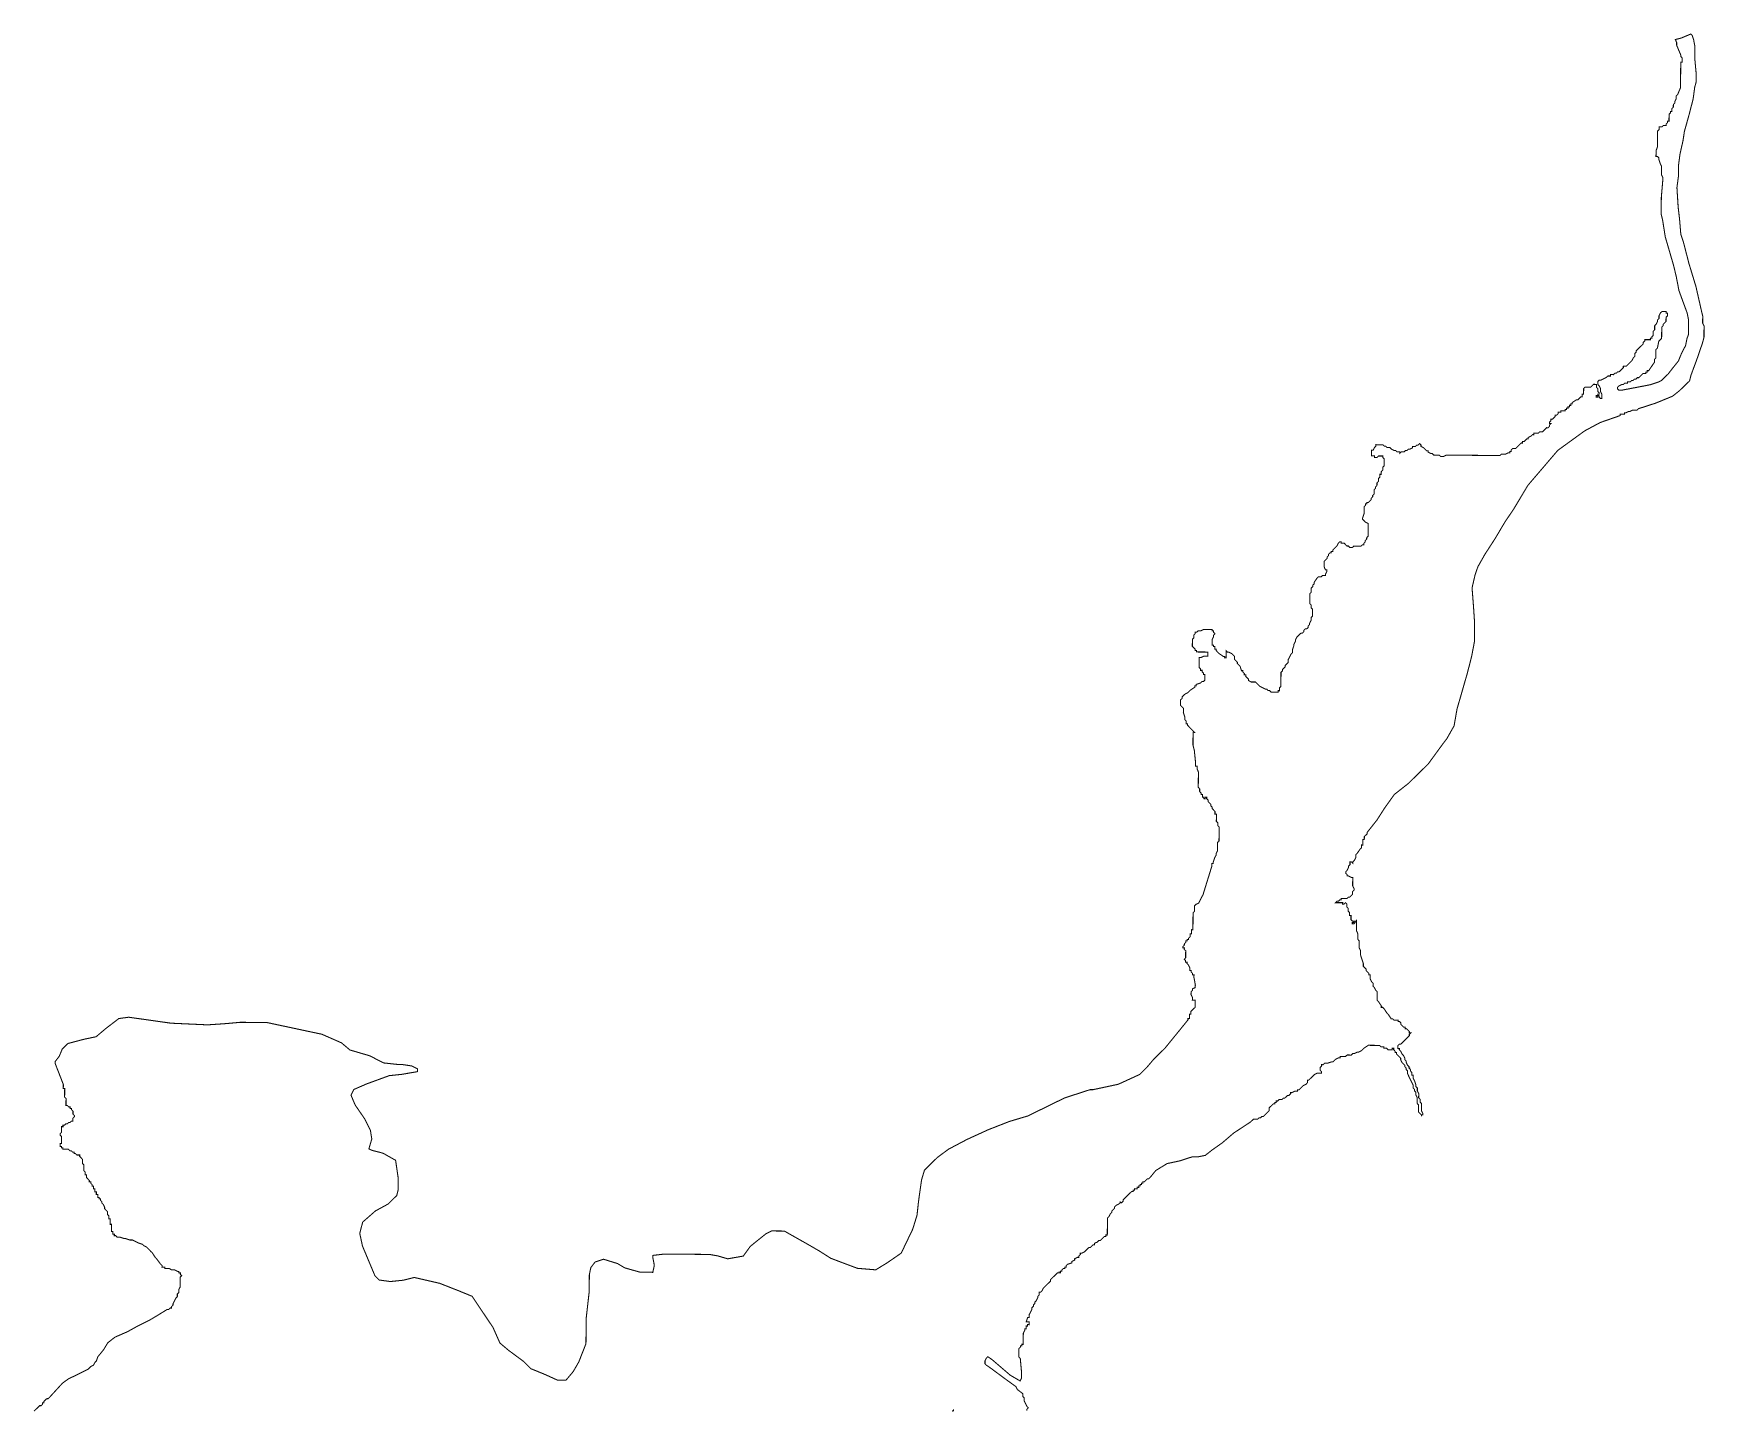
# Model space of a CAD drawing. Header units: metres. Extents: x 319816 to 366074, y 1739234 to 1838803.
# Drawn here: x 330212 to 334999, y 1801140 to 1805085 of the extents above; entities that cross this region are included whole.
import ezdxf

# ---------------------------------------------------------------- set-up
doc = ezdxf.new("R2010")
doc.units = ezdxf.units.M
doc.header["$MEASUREMENT"] = 0
doc.layers.add('HAZARDS LINE', color=1, linetype='Continuous')

msp = doc.modelspace()

# ---------------------------------------------------------------- linework, layer by layer
at = {"layer": 'HAZARDS LINE', "lineweight": 18, "const_width": 3}
for points in [[(330213.1, 1801135.2), (330217.1, 1801139.2), (330221.2, 1801143.2), (330225.3, 1801147.3), (330229.4, 1801151.3), (330233.4, 1801151.2), (330237.5, 1801155.2), (330237.5, 1801159.3), (330241.5, 1801159.3), (330241.6, 1801163.3), (330245.6, 1801167.3), (330249.7, 1801171.3), (330253.8, 1801171.3), (330257.8, 1801175.3), (330294.5, 1801215.4), (330310.8, 1801227.4), (330327, 1801235.4), (330343.2, 1801243.3), (330367.6, 1801255.3), (330375.7, 1801263.3), (330383.8, 1801267.3), (330387.9, 1801275.3), (330392, 1801279.3), (330396.1, 1801291.4), (330412.5, 1801311.5), (330424.7, 1801331.6), (330445.1, 1801347.6), (330481.6, 1801363.5), (330510, 1801379.4), (330542.4, 1801395.3), (330562.7, 1801407.3), (330595.2, 1801427.3), (330599.3, 1801427.2), (330603.3, 1801431.2), (330607.4, 1801431.2), (330607.4, 1801435.2), (330611.5, 1801439.3), (330611.5, 1801443.3), (330615.6, 1801451.3), (330619.7, 1801459.4), (330623.8, 1801463.4), (330623.9, 1801471.5), (330627.9, 1801475.5), (330628, 1801483.6), (330632.1, 1801491.6), (330632.2, 1801503.8), (330632.3, 1801511.8), (330632.3, 1801519.9), (330636.4, 1801523.9), (330632.4, 1801528), (330632.4, 1801532), (330628.4, 1801532.1), (330628.4, 1801536.1), (330624.4, 1801536.1), (330616.3, 1801540.3), (330612.3, 1801540.3), (330608.2, 1801540.3), (330600.2, 1801544.4), (330596.1, 1801544.5), (330588.1, 1801544.5), (330588.1, 1801548.6), (330584.1, 1801548.6), (330580, 1801548.6), (330580.1, 1801552.7), (330576, 1801556.7), (330564, 1801573), (330560, 1801577.1), (330552.1, 1801589.3), (330548, 1801593.3), (330544, 1801597.4), (330540, 1801601.5), (330536, 1801605.6), (330528, 1801609.7), (330524, 1801613.7), (330511.9, 1801617.9), (330503.8, 1801622), (330495.8, 1801626.1), (330487.7, 1801626.1), (330475.6, 1801630.3), (330471.6, 1801630.3), (330459.5, 1801634.4), (330455.4, 1801634.5), (330451.4, 1801634.5), (330447.4, 1801638.6), (330443.3, 1801638.6), (330443.4, 1801642.7), (330439.3, 1801642.7), (330439.4, 1801646.7), (330439.4, 1801650.8), (330435.3, 1801650.8), (330435.4, 1801654.8), (330435.4, 1801658.9), (330435.4, 1801662.9), (330435.5, 1801667), (330435.5, 1801671), (330431.5, 1801671), (330431.5, 1801675.1), (330431.5, 1801679.1), (330431.6, 1801683.2), (330431.6, 1801687.2), (330427.6, 1801687.2), (330427.6, 1801691.3), (330427.6, 1801695.3), (330423.6, 1801699.4), (330423.6, 1801703.4), (330423.7, 1801707.5), (330419.7, 1801711.6), (330415.7, 1801715.6), (330415.7, 1801719.7), (330411.7, 1801727.8), (330407.7, 1801731.9), (330407.7, 1801735.9), (330403.7, 1801740), (330403.8, 1801744), (330399.7, 1801744), (330399.7, 1801748.1), (330395.7, 1801748.1), (330395.7, 1801752.2), (330395.8, 1801756.2), (330391.7, 1801756.2), (330391.8, 1801760.3), (330391.8, 1801764.3), (330387.8, 1801764.3), (330387.8, 1801768.4), (330387.8, 1801772.4), (330383.8, 1801772.5), (330383.8, 1801776.5), (330383.8, 1801780.5), (330379.8, 1801780.6), (330379.8, 1801784.6), (330375.8, 1801788.7), (330375.9, 1801792.7), (330371.8, 1801792.8), (330371.8, 1801796.8), (330367.8, 1801800.9), (330363.8, 1801805), (330363.9, 1801809), (330363.9, 1801813), (330359.8, 1801813.1), (330359.9, 1801817.1), (330359.9, 1801821.2), (330355.9, 1801825.2), (330355.9, 1801829.3), (330356, 1801833.3), (330356, 1801837.3), (330356, 1801841.4), (330352, 1801845.5), (330352.1, 1801849.5), (330352.1, 1801853.5), (330352.1, 1801857.6), (330348.1, 1801861.7), (330344.1, 1801865.7), (330344.1, 1801869.8), (330340.1, 1801869.8), (330336, 1801869.8), (330332, 1801873.9), (330328, 1801873.9), (330328, 1801878), (330324, 1801878), (330320, 1801882.1), (330315.9, 1801882.1), (330311.9, 1801886.2), (330307.9, 1801886.2), (330303.9, 1801886.3), (330299.8, 1801886.3), (330295.8, 1801886.3), (330295.8, 1801890.4), (330291.8, 1801890.4), (330291.8, 1801894.4), (330287.8, 1801894.5), (330287.8, 1801898.5), (330287.8, 1801902.6), (330291.9, 1801902.5), (330291.9, 1801906.6), (330291.9, 1801910.6), (330292, 1801914.6), (330292, 1801918.7), (330292, 1801922.7), (330288, 1801926.8), (330288, 1801930.8), (330292.1, 1801934.9), (330292.1, 1801938.9), (330292.2, 1801942.9), (330292.2, 1801947), (330292.2, 1801951), (330296.3, 1801951), (330296.3, 1801955), (330300.4, 1801955), (330304.4, 1801959), (330308.5, 1801959), (330312.5, 1801963), (330316.6, 1801963), (330320.7, 1801967), (330324.7, 1801966.9), (330324.7, 1801971), (330324.8, 1801975), (330328.8, 1801979), (330328.9, 1801983.1), (330324.9, 1801987.1), (330324.9, 1801991.2), (330324.9, 1801995.2), (330320.9, 1801999.3), (330320.9, 1802003.3), (330316.9, 1802003.4), (330316.9, 1802007.4), (330312.9, 1802007.4), (330308.9, 1802011.5), (330304.8, 1802011.5), (330304.9, 1802015.6), (330304.9, 1802019.6), (330304.9, 1802023.7), (330305, 1802027.7), (330305, 1802031.7), (330301, 1802035.8), (330301, 1802039.9), (330301.1, 1802047.9), (330301.1, 1802052), (330301.1, 1802056), (330301.2, 1802060.1), (330297.1, 1802060.1), (330297.2, 1802064.1), (330297.2, 1802072.2), (330273.5, 1802133), (330273.5, 1802137.1), (330285.8, 1802153.2), (330294, 1802173.3), (330310.3, 1802189.3), (330354.8, 1802201.1), (330391.3, 1802208.9), (330419.7, 1802232.9), (330456.3, 1802260.9), (330484.6, 1802264.7), (330605.7, 1802247.6), (330710.8, 1802242.8), (330763.3, 1802246.4), (330803.8, 1802250.1), (330880.5, 1802249.5), (331037.9, 1802215.9), (331094.3, 1802191.2), (331118.3, 1802170.8), (331174.8, 1802154.2), (331215, 1802133.7), (331255.4, 1802129.3), (331267.5, 1802129.2), (331295.8, 1802125), (331311.9, 1802116.8), (331311.8, 1802108.7), (331267.3, 1802101), (331230.9, 1802097.2), (331166.1, 1802073.5), (331129.6, 1802057.6), (331121.4, 1802041.5), (331133.3, 1802013.1), (331161.2, 1801972.5), (331177.1, 1801940), (331181, 1801915.7), (331172.7, 1801887.5), (331180.7, 1801883.4), (331213, 1801875), (331249.2, 1801854.6), (331256.9, 1801802), (331256.6, 1801769.6), (331252.4, 1801753.5), (331228, 1801729.4), (331191.5, 1801709.5), (331154.9, 1801677.5), (331146.5, 1801645.2), (331154.3, 1801608.8), (331178.1, 1801552), (331190, 1801523.6), (331202, 1801511.4), (331234.3, 1801507.1), (331270.7, 1801510.8), (331303.1, 1801518.7), (331339.4, 1801510.3), (331375.7, 1801501.9), (331428.1, 1801481.3), (331468.4, 1801464.8), (331528.3, 1801375.4), (331548.1, 1801330.8), (331572.2, 1801310.4), (331616.4, 1801277.7), (331636.5, 1801257.4), (331676.7, 1801240.9), (331713, 1801224.4), (331737.2, 1801224.2), (331757.6, 1801248.3), (331774, 1801276.5), (331794.6, 1801328.9), (331795.2, 1801401.6), (331803.9, 1801478.3), (331804.3, 1801526.8), (331808.5, 1801547), (331820.7, 1801563.1), (331845, 1801571), (331885.3, 1801558.5), (331905.5, 1801546.3), (331949.8, 1801533.8), (331986.2, 1801533.5), (331990.4, 1801553.7), (331986.5, 1801573.9), (331986.6, 1801582), (332018.9, 1801585.8), (332067.4, 1801585.4), (332148.2, 1801584.8), (332172.4, 1801580.5), (332200.6, 1801572.2), (332245.2, 1801580), (332265.6, 1801608.1), (332310.3, 1801644.1), (332326.5, 1801652.1), (332362.9, 1801651.8), (332399.1, 1801631.3), (332435.3, 1801610.8), (332463.5, 1801594.4), (332495.7, 1801573.9), (332527.9, 1801561.6), (332572.2, 1801545), (332624.7, 1801540.6), (332657.2, 1801560.5), (332697.8, 1801588.5), (332730.7, 1801657), (332743.1, 1801697.3), (332747.5, 1801737.7), (332756, 1801798.2), (332764.4, 1801826.4), (332780.6, 1801842.5), (332801, 1801862.5), (332833.5, 1801886.5), (332886.3, 1801914.4), (332947.1, 1801942.2), (333007.9, 1801966), (333060.6, 1801981.7), (333166, 1802033.4), (333239, 1802057.1), (333247.1, 1802057), (333319.9, 1802072.6), (333380.7, 1802100.5), (333401.1, 1802120.5), (333421.5, 1802144.6), (333454.1, 1802176.7), (333519.4, 1802257), (333519.4, 1802261), (333523.4, 1802261), (333523.5, 1802265), (333523.5, 1802269.1), (333523.5, 1802273.1), (333527.6, 1802273.1), (333527.6, 1802277.1), (333527.7, 1802281.2), (333531.7, 1802285.2), (333535.8, 1802289.2), (333539.9, 1802293.2), (333539.9, 1802297.2), (333539.9, 1802301.3), (333540, 1802305.3), (333540, 1802309.4), (333540, 1802313.4), (333536, 1802313.4), (333531.9, 1802313.5), (333532, 1802317.5), (333532, 1802321.5), (333528, 1802329.7), (333528.1, 1802333.7), (333528.1, 1802337.7), (333532.2, 1802341.8), (333532.2, 1802345.8), (333540.3, 1802349.8), (333540.4, 1802357.9), (333536.5, 1802378.1), (333536.5, 1802382.1), (333536.6, 1802386.2), (333532.5, 1802386.2), (333532.6, 1802390.3), (333528.5, 1802394.3), (333528.6, 1802398.4), (333524.5, 1802398.4), (333524.6, 1802406.5), (333520.6, 1802414.6), (333516.6, 1802418.7), (333516.6, 1802422.7), (333512.6, 1802422.7), (333512.6, 1802426.8), (333508.6, 1802430.9), (333512.7, 1802434.9), (333512.7, 1802438.9), (333512.8, 1802443), (333512.8, 1802447), (333512.8, 1802451), (333512.9, 1802455.1), (333508.8, 1802459.1), (333508.9, 1802463.2), (333504.8, 1802463.2), (333504.9, 1802467.3), (333508.9, 1802471.3), (333509, 1802475.3), (333513, 1802479.3), (333513.1, 1802483.4), (333517.1, 1802483.3), (333517.2, 1802487.4), (333521.2, 1802487.3), (333521.2, 1802491.4), (333525.3, 1802495.4), (333525.4, 1802503.5), (333529.4, 1802503.4), (333529.4, 1802507.5), (333529.5, 1802511.5), (333529.5, 1802515.6), (333533.5, 1802515.5), (333533.6, 1802519.6), (333533.6, 1802523.6), (333533.6, 1802527.7), (333533.7, 1802531.7), (333533.7, 1802535.7), (333533.7, 1802539.8), (333533.8, 1802543.8), (333533.8, 1802547.9), (333533.8, 1802551.9), (333533.9, 1802556), (333533.9, 1802560), (333533.9, 1802564), (333538, 1802568), (333538, 1802572.1), (333538.1, 1802576.1), (333538.1, 1802580.2), (333538.1, 1802584.2), (333542.2, 1802588.2), (333550.3, 1802592.2), (333554.4, 1802600.2), (333562.6, 1802616.3), (333587.5, 1802697), (333587.5, 1802701), (333587.6, 1802705.1), (333591.6, 1802705), (333591.6, 1802709.1), (333595.8, 1802721.2), (333599.9, 1802729.2), (333599.9, 1802733.3), (333604, 1802741.3), (333604, 1802745.4), (333604.1, 1802749.4), (333604.1, 1802753.4), (333604.1, 1802757.5), (333604.2, 1802761.5), (333604.2, 1802765.6), (333608.3, 1802769.6), (333608.3, 1802773.6), (333608.3, 1802777.7), (333608.4, 1802781.7), (333608.4, 1802789.8), (333608.5, 1802793.8), (333608.5, 1802801.9), (333608.6, 1802805.9), (333608.6, 1802810), (333604.6, 1802814.1), (333604.7, 1802822.1), (333600.6, 1802826.2), (333600.7, 1802834.3), (333600.7, 1802838.3), (333600.8, 1802842.4), (333600.8, 1802846.4), (333596.8, 1802846.5), (333596.8, 1802850.5), (333596.8, 1802854.5), (333588.8, 1802862.7), (333588.8, 1802866.7), (333584.8, 1802870.8), (333584.9, 1802874.8), (333580.9, 1802878.9), (333576.8, 1802883), (333576.9, 1802887), (333572.9, 1802891.1), (333572.9, 1802895.1), (333568.9, 1802895.2), (333568.8, 1802891.1), (333564.8, 1802891.2), (333564.8, 1802895.2), (333560.8, 1802895.2), (333560.8, 1802899.3), (333560.8, 1802903.3), (333556.8, 1802903.4), (333556.8, 1802907.4), (333552.8, 1802911.5), (333552.9, 1802915.5), (333552.9, 1802919.5), (333548.9, 1802923.6), (333548.9, 1802927.7), (333548.9, 1802931.7), (333549, 1802935.7), (333549.1, 1802951.9), (333549.2, 1802960), (333549.2, 1802968.1), (333545.3, 1802976.2), (333545.3, 1802984.3), (333541.3, 1802984.3), (333541.3, 1802988.3), (333541.3, 1802992.4), (333537.6, 1803028.8), (333533.7, 1803045), (333533.8, 1803057.1), (333533.8, 1803061.2), (333533.8, 1803065.2), (333533.9, 1803069.2), (333533.9, 1803073.3), (333533.9, 1803077.3), (333534, 1803081.4), (333538, 1803081.3), (333522, 1803097.6), (333518, 1803101.7), (333518, 1803105.7), (333513.9, 1803105.8), (333514, 1803109.8), (333514, 1803113.9), (333510, 1803117.9), (333510.1, 1803126), (333506.1, 1803138.2), (333506.2, 1803142.2), (333506.2, 1803150.3), (333502.2, 1803154.4), (333498.2, 1803158.4), (333498.2, 1803162.5), (333498.3, 1803166.5), (333498.3, 1803170.6), (333498.3, 1803174.6), (333502.4, 1803178.6), (333502.4, 1803182.7), (333506.5, 1803186.7), (333510.6, 1803190.7), (333518.7, 1803194.7), (333522.8, 1803198.7), (333526.8, 1803202.7), (333539, 1803210.7), (333539.1, 1803214.7), (333543.1, 1803214.7), (333543.1, 1803218.7), (333555.3, 1803222.7), (333559.4, 1803226.7), (333563.4, 1803226.6), (333567.5, 1803230.6), (333567.5, 1803234.7), (333567.5, 1803238.7), (333567.6, 1803242.8), (333567.6, 1803246.8), (333563.6, 1803246.8), (333563.6, 1803250.9), (333559.6, 1803255), (333559.6, 1803259), (333555.6, 1803259), (333555.6, 1803263.1), (333551.6, 1803267.1), (333551.6, 1803271.2), (333551.7, 1803275.2), (333551.7, 1803279.3), (333551.7, 1803283.3), (333551.7, 1803287.3), (333551.8, 1803291.4), (333551.8, 1803295.4), (333555.9, 1803295.4), (333564, 1803299.4), (333572, 1803299.3), (333576.1, 1803299.3), (333576.1, 1803303.3), (333576.2, 1803307.4), (333576.2, 1803311.4), (333572.1, 1803311.4), (333568.1, 1803311.5), (333564.1, 1803311.5), (333556, 1803311.6), (333547.9, 1803311.6), (333543.9, 1803311.7), (333543.9, 1803315.7), (333539.8, 1803315.7), (333539.9, 1803319.8), (333535.9, 1803323.8), (333531.9, 1803327.9), (333531.9, 1803332), (333531.9, 1803336), (333532, 1803340), (333532, 1803344.1), (333532, 1803348.1), (333536.1, 1803352.1), (333536.1, 1803356.2), (333536.2, 1803360.2), (333540.2, 1803364.2), (333540.3, 1803368.3), (333544.3, 1803368.2), (333548.4, 1803372.2), (333552.4, 1803372.2), (333556.5, 1803372.2), (333564.6, 1803376.2), (333568.6, 1803376.1), (333572.7, 1803376.1), (333576.7, 1803376.1), (333580.7, 1803376), (333584.8, 1803376), (333588.8, 1803376), (333588.8, 1803371.9), (333592.8, 1803371.9), (333592.8, 1803367.9), (333596.8, 1803363.8), (333592.7, 1803359.8), (333592.7, 1803355.7), (333588.6, 1803347.7), (333588.6, 1803343.6), (333588.5, 1803339.6), (333588.5, 1803335.6), (333588.5, 1803331.5), (333592.5, 1803331.5), (333592.5, 1803327.4), (333596.5, 1803327.4), (333596.5, 1803323.4), (333596.5, 1803319.3), (333600.5, 1803319.3), (333600.5, 1803315.3), (333604.5, 1803311.2), (333608.5, 1803307.1), (333620.5, 1803298.9), (333624.6, 1803298.9), (333624.5, 1803294.9), (333628.6, 1803294.8), (333628.6, 1803298.9), (333628.7, 1803307), (333628.7, 1803311), (333628.7, 1803315), (333632.8, 1803311), (333636.8, 1803310.9), (333644.8, 1803306.8), (333648.9, 1803302.7), (333652.9, 1803298.7), (333652.8, 1803290.6), (333656.8, 1803286.5), (333660.8, 1803282.4), (333660.8, 1803278.4), (333664.8, 1803274.3), (333668.8, 1803270.3), (333672.7, 1803258.1), (333676.8, 1803258.1), (333676.8, 1803254), (333680.8, 1803250), (333680.7, 1803245.9), (333684.8, 1803245.9), (333684.7, 1803241.8), (333688.8, 1803237.8), (333692.8, 1803233.7), (333692.7, 1803229.7), (333700.8, 1803225.5), (333704.8, 1803225.5), (333708.9, 1803225.5), (333712.9, 1803225.5), (333716.9, 1803221.4), (333724.9, 1803213.2), (333741, 1803205), (333745.1, 1803205), (333749.1, 1803200.9), (333753.1, 1803200.9), (333757.1, 1803196.8), (333761.2, 1803196.8), (333765.2, 1803196.7), (333769.2, 1803196.7), (333773.3, 1803196.7), (333777.3, 1803196.7), (333777.4, 1803200.7), (333781.4, 1803200.7), (333781.4, 1803204.7), (333781.5, 1803208.7), (333785.5, 1803212.8), (333785.6, 1803216.8), (333785.6, 1803220.8), (333785.6, 1803224.9), (333785.7, 1803228.9), (333785.7, 1803233), (333785.7, 1803237), (333785.8, 1803241), (333785.8, 1803245.1), (333785.8, 1803249.1), (333785.9, 1803253.2), (333789.9, 1803257.2), (333790, 1803261.2), (333794, 1803265.2), (333798.1, 1803269.2), (333798.1, 1803273.3), (333802.2, 1803277.3), (333806.3, 1803281.3), (333806.3, 1803289.4), (333814.6, 1803305.5), (333818.6, 1803309.5), (333818.7, 1803313.5), (333818.7, 1803317.6), (333822.8, 1803329.7), (333822.9, 1803333.7), (333827, 1803341.8), (333827, 1803345.8), (333831.1, 1803353.9), (333835.2, 1803357.9), (333839.2, 1803361.9), (333843.3, 1803365.9), (333847.4, 1803365.9), (333851.4, 1803369.9), (333851.5, 1803373.9), (333855.5, 1803377.9), (333859.6, 1803377.9), (333863.7, 1803381.9), (333863.7, 1803385.9), (333867.8, 1803389.9), (333867.8, 1803394), (333871.9, 1803402), (333871.9, 1803406.1), (333872, 1803410.1), (333876, 1803414.1), (333876.1, 1803418.2), (333876.1, 1803422.2), (333876.1, 1803426.2), (333876.2, 1803430.3), (333876.2, 1803434.3), (333872.2, 1803438.4), (333872.2, 1803442.4), (333872.2, 1803446.5), (333868.2, 1803450.6), (333868.3, 1803454.6), (333868.3, 1803458.6), (333868.3, 1803462.7), (333868.4, 1803466.7), (333868.4, 1803470.8), (333868.4, 1803474.8), (333868.5, 1803478.9), (333872.5, 1803482.9), (333872.6, 1803486.9), (333872.6, 1803490.9), (333872.6, 1803495), (333876.7, 1803499), (333876.7, 1803503), (333880.8, 1803507), (333880.8, 1803511.1), (333889, 1803523.1), (333893.1, 1803527.2), (333897.1, 1803527.1), (333901.2, 1803527.1), (333905.2, 1803531.1), (333909.3, 1803531.1), (333913.3, 1803531), (333913.4, 1803535.1), (333917.5, 1803543.1), (333917.5, 1803547.2), (333913.4, 1803547.2), (333909.5, 1803555.3), (333909.5, 1803559.4), (333909.5, 1803563.4), (333909.6, 1803567.4), (333909.6, 1803571.5), (333913.7, 1803575.5), (333917.7, 1803579.5), (333917.8, 1803583.5), (333921.8, 1803587.6), (333921.9, 1803591.6), (333926, 1803595.6), (333930, 1803595.6), (333930, 1803599.6), (333934.1, 1803599.6), (333934.1, 1803603.6), (333938.2, 1803607.6), (333942.2, 1803611.6), (333946.3, 1803615.7), (333950.4, 1803623.7), (333954.5, 1803627.7), (333958.5, 1803627.7), (333958.5, 1803623.6), (333962.5, 1803623.6), (333966.6, 1803623.6), (333974.6, 1803615.4), (333978.6, 1803615.4), (333982.7, 1803611.3), (333986.7, 1803611.3), (333990.7, 1803611.3), (333994.8, 1803615.3), (333998.8, 1803615.2), (334002.9, 1803615.2), (334011, 1803615.1), (334015, 1803615.1), (334019.1, 1803619.1), (334023.1, 1803619.1), (334023.2, 1803623.1), (334027.2, 1803627.1), (334027.3, 1803631.2), (334031.3, 1803635.2), (334031.4, 1803639.2), (334035.4, 1803643.2), (334035.5, 1803647.3), (334035.5, 1803655.4), (334035.6, 1803659.4), (334035.6, 1803663.4), (334035.6, 1803667.5), (334035.7, 1803671.5), (334035.7, 1803675.6), (334035.7, 1803679.6), (334027.7, 1803683.7), (334023.7, 1803687.8), (334019.7, 1803691.9), (334019.7, 1803695.9), (334023.8, 1803708), (334023.9, 1803712), (334023.9, 1803716.1), (334023.9, 1803720.1), (334024, 1803724.2), (334024, 1803728.2), (334028.1, 1803732.2), (334028.1, 1803736.3), (334032.1, 1803736.2), (334032.2, 1803740.3), (334036.2, 1803740.2), (334040.3, 1803744.2), (334044.3, 1803748.3), (334044.4, 1803752.3), (334048.5, 1803756.3), (334048.5, 1803760.3), (334052.6, 1803764.4), (334052.6, 1803768.4), (334052.6, 1803772.4), (334052.7, 1803776.5), (334056.7, 1803780.5), (334056.8, 1803784.5), (334060.8, 1803788.5), (334060.9, 1803792.6), (334060.9, 1803796.6), (334065, 1803800.6), (334065, 1803804.7), (334065, 1803808.7), (334069.1, 1803812.7), (334069.2, 1803820.8), (334073.2, 1803820.8), (334073.2, 1803824.8), (334073.3, 1803828.9), (334077.3, 1803832.9), (334077.4, 1803836.9), (334077.4, 1803841), (334081.5, 1803845), (334081.5, 1803849), (334081.5, 1803853), (334081.6, 1803857.1), (334081.6, 1803861.1), (334081.6, 1803865.2), (334077.6, 1803869.2), (334077.7, 1803873.3), (334073.6, 1803873.3), (334069.6, 1803873.3), (334065.5, 1803873.4), (334061.5, 1803869.4), (334057.4, 1803869.4), (334053.4, 1803869.4), (334053.4, 1803873.5), (334049.4, 1803873.5), (334045.3, 1803873.5), (334045.4, 1803877.6), (334045.4, 1803881.6), (334045.4, 1803885.7), (334045.5, 1803889.7), (334049.5, 1803889.7), (334053.6, 1803897.7), (334057.7, 1803901.7), (334057.7, 1803905.8), (334061.8, 1803905.7), (334065.8, 1803905.7), (334069.8, 1803905.7), (334073.9, 1803905.6), (334077.9, 1803905.6), (334081.9, 1803901.5), (334086, 1803901.5), (334090, 1803897.4), (334098.1, 1803897.4), (334102.1, 1803893.3), (334110.1, 1803889.2), (334114.2, 1803889.2), (334118.2, 1803885.1), (334122.2, 1803885.1), (334126.2, 1803885), (334126.2, 1803881), (334130.3, 1803885), (334134.3, 1803885), (334138.4, 1803884.9), (334142.4, 1803888.9), (334146.5, 1803888.9), (334150.6, 1803892.9), (334154.6, 1803892.9), (334162.7, 1803896.9), (334162.7, 1803900.9), (334166.8, 1803900.9), (334170.8, 1803900.8), (334174.9, 1803904.8), (334178.9, 1803904.8), (334183, 1803908.8), (334187, 1803904.8), (334187, 1803900.7), (334195, 1803896.6), (334199, 1803892.5), (334203.1, 1803888.5), (334207.1, 1803888.4), (334207.1, 1803884.4), (334215.1, 1803880.3), (334219.2, 1803880.2), (334223.2, 1803876.2), (334227.2, 1803876.1), (334231.2, 1803876.1), (334239.3, 1803876), (334243.3, 1803872), (334251.4, 1803871.9), (334259.5, 1803875.9), (334267.6, 1803875.8), (334275.7, 1803875.8), (334283.8, 1803875.7), (334291.9, 1803875.6), (334304, 1803875.5), (334336.3, 1803875.3), (334348.4, 1803875.2), (334360.5, 1803875.1), (334372.7, 1803875), (334380.7, 1803874.9), (334384.8, 1803874.9), (334409, 1803874.7), (334413.1, 1803874.7), (334417.1, 1803878.7), (334425.2, 1803878.6), (334429.3, 1803878.6), (334437.4, 1803882.6), (334441.4, 1803882.5), (334441.5, 1803886.6), (334445.5, 1803886.5), (334445.5, 1803890.6), (334449.6, 1803894.6), (334453.6, 1803894.6), (334457.7, 1803894.5), (334461.8, 1803898.5), (334465.8, 1803902.6), (334469.9, 1803906.6), (334474, 1803910.6), (334478, 1803910.5), (334478, 1803914.6), (334482.1, 1803914.6), (334486.2, 1803918.6), (334490.2, 1803922.6), (334494.3, 1803922.5), (334494.3, 1803926.6), (334502.4, 1803930.6), (334506.5, 1803934.6), (334510.5, 1803934.5), (334510.6, 1803938.6), (334514.6, 1803938.5), (334518.6, 1803938.5), (334522.7, 1803938.5), (334526.8, 1803942.5), (334530.8, 1803942.5), (334534.8, 1803942.4), (334538.9, 1803946.4), (334543, 1803950.4), (334547.1, 1803954.5), (334551.1, 1803954.4), (334555.2, 1803958.4), (334555.2, 1803962.5), (334559.3, 1803966.5), (334555.2, 1803966.5), (334555.3, 1803970.6), (334559.3, 1803974.6), (334559.4, 1803978.6), (334563.4, 1803978.6), (334567.5, 1803982.6), (334571.6, 1803986.6), (334571.6, 1803990.6), (334575.6, 1803990.6), (334579.7, 1803994.6), (334579.7, 1803998.7), (334583.8, 1803998.6), (334587.8, 1803998.6), (334587.8, 1804002.6), (334591.9, 1804002.6), (334595.9, 1804002.6), (334600, 1804002.5), (334600, 1804006.6), (334604, 1804006.5), (334604.1, 1804010.6), (334608.1, 1804010.6), (334608.1, 1804014.6), (334612.2, 1804014.6), (334612.2, 1804018.6), (334616.3, 1804018.6), (334616.3, 1804022.6), (334620.3, 1804022.6), (334620.4, 1804026.6), (334632.6, 1804034.6), (334636.6, 1804034.6), (334640.7, 1804038.6), (334644.7, 1804042.6), (334648.8, 1804042.6), (334648.8, 1804046.6), (334648.8, 1804050.7), (334652.9, 1804050.6), (334652.9, 1804054.7), (334652.9, 1804058.7), (334653, 1804062.7), (334653, 1804066.8), (334657.1, 1804070.8), (334661.1, 1804070.8), (334669.2, 1804070.7), (334673.2, 1804070.7), (334677.3, 1804074.7), (334681.4, 1804078.7), (334685.4, 1804078.7), (334689.5, 1804078.6), (334689.4, 1804070.5), (334693.4, 1804066.5), (334693.4, 1804058.4), (334697.4, 1804054.3), (334697.3, 1804050.3), (334693.3, 1804050.3), (334693.3, 1804046.3), (334689.2, 1804046.3), (334689.2, 1804042.3), (334693.2, 1804042.2), (334693.3, 1804046.3), (334697.3, 1804046.2), (334697.3, 1804042.2), (334701.3, 1804038.1), (334705.3, 1804038.1), (334705.3, 1804042.1), (334705.4, 1804046.2), (334705.4, 1804050.2), (334701.4, 1804058.3), (334701.5, 1804062.4), (334701.5, 1804066.4), (334697.5, 1804074.5), (334693.5, 1804078.6), (334693.5, 1804082.6), (334693.6, 1804086.7), (334697.6, 1804090.7), (334701.7, 1804090.7), (334709.8, 1804094.6), (334717.9, 1804098.6), (334722, 1804102.6), (334726, 1804102.6), (334730.1, 1804102.6), (334730.1, 1804106.6), (334734.1, 1804106.6), (334738.2, 1804106.5), (334742.3, 1804110.5), (334746.3, 1804110.5), (334750.4, 1804114.5), (334754.4, 1804114.5), (334758.5, 1804118.5), (334762.6, 1804122.5), (334766.6, 1804126.5), (334766.7, 1804130.6), (334770.7, 1804130.5), (334774.7, 1804130.5), (334778.8, 1804134.5), (334782.9, 1804138.5), (334787, 1804142.5), (334791, 1804146.5), (334795.1, 1804154.6), (334799.2, 1804158.6), (334799.2, 1804162.6), (334799.3, 1804166.7), (334803.3, 1804170.7), (334803.4, 1804174.7), (334815.6, 1804186.8), (334819.7, 1804190.8), (334823.7, 1804194.8), (334823.8, 1804198.8), (334827.8, 1804202.8), (334827.9, 1804206.9), (334831.9, 1804206.8), (334840, 1804206.8), (334844, 1804206.7), (334844.1, 1804210.8), (334848.1, 1804210.7), (334848.1, 1804214.8), (334852.2, 1804218.8), (334852.2, 1804222.8), (334852.3, 1804226.9), (334852.3, 1804230.9), (334856.4, 1804234.9), (334856.4, 1804239), (334856.4, 1804243), (334856.5, 1804247.1), (334860.6, 1804251.1), (334864.7, 1804259.1), (334864.7, 1804263.2), (334868.8, 1804267.2), (334868.8, 1804271.2), (334868.8, 1804275.2), (334872.9, 1804283.3), (334877, 1804287.3), (334881, 1804287.3), (334885.1, 1804287.2), (334889.1, 1804287.2), (334889.1, 1804283.2), (334893.1, 1804283.1), (334893.1, 1804279.1), (334893.1, 1804275.1), (334889, 1804271), (334888.9, 1804263), (334888.9, 1804258.9), (334884.8, 1804254.9), (334880.8, 1804250.9), (334880.7, 1804246.9), (334876.7, 1804242.9), (334876.6, 1804238.8), (334876.6, 1804234.8), (334876.6, 1804230.7), (334876.5, 1804226.7), (334876.5, 1804222.6), (334876.5, 1804218.6), (334876.4, 1804214.6), (334876.4, 1804210.5), (334868.3, 1804202.5), (334864.1, 1804182.3), (334860, 1804178.3), (334859.9, 1804174.3), (334859.9, 1804170.2), (334859.9, 1804166.2), (334859.9, 1804162.2), (334859.8, 1804158.1), (334859.8, 1804154.1), (334855.7, 1804150.1), (334855.7, 1804146), (334855.7, 1804142), (334847.5, 1804129.9), (334839.3, 1804117.9), (334835.3, 1804117.9), (334835.2, 1804113.8), (334831.2, 1804113.9), (334831.2, 1804109.8), (334827.1, 1804109.9), (334823.1, 1804109.9), (334819, 1804105.9), (334814.9, 1804101.9), (334810.9, 1804097.9), (334806.8, 1804097.9), (334802.7, 1804093.9), (334798.7, 1804093.9), (334794.6, 1804089.9), (334790.6, 1804090), (334786.5, 1804085.9), (334782.5, 1804086), (334778.4, 1804086), (334778.4, 1804082), (334774.4, 1804082), (334770.3, 1804082), (334766.2, 1804078), (334762.2, 1804078), (334754.1, 1804074.1), (334750, 1804070.1), (334750, 1804066), (334754, 1804061.9), (334762.1, 1804061.9), (334782.3, 1804065.8), (334843, 1804077.4), (334855.2, 1804081.4), (334867.3, 1804085.3), (334875.4, 1804089.3), (334883.6, 1804097.3), (334895.8, 1804109.3), (334908.1, 1804125.4), (334924.4, 1804145.5), (334932.6, 1804165.6), (334944.9, 1804189.8), (334949.1, 1804210), (334953.3, 1804222), (334953.4, 1804242.2), (334953.6, 1804262.5), (334949.7, 1804282.7), (334937.8, 1804315.1), (334926, 1804347.5), (334918.2, 1804388), (334910.4, 1804420.4), (334886.8, 1804501.4), (334879.1, 1804550), (334875.2, 1804566.2), (334875.5, 1804614.7), (334880, 1804667.2), (334880, 1804671.2), (334876.1, 1804679.4), (334876.1, 1804683.4), (334876.2, 1804691.5), (334876.2, 1804695.5), (334876.2, 1804699.6), (334876.2, 1804703.6), (334872.3, 1804711.7), (334868.3, 1804723.9), (334868.4, 1804727.9), (334864.3, 1804732), (334860.3, 1804732), (334860.3, 1804736.1), (334860.4, 1804748.2), (334864.6, 1804760.3), (334864.6, 1804764.3), (334864.7, 1804772.4), (334864.7, 1804776.4), (334864.7, 1804780.5), (334864.8, 1804784.5), (334864.8, 1804788.6), (334864.9, 1804796.7), (334864.9, 1804800.7), (334864.9, 1804804.7), (334869, 1804808.7), (334869, 1804812.8), (334869.1, 1804816.8), (334873.1, 1804816.8), (334877.1, 1804816.8), (334881.2, 1804820.8), (334885.3, 1804820.7), (334889.3, 1804820.7), (334889.3, 1804824.8), (334893.4, 1804828.8), (334893.4, 1804832.8), (334897.5, 1804832.8), (334897.5, 1804836.8), (334897.5, 1804840.9), (334897.6, 1804844.9), (334897.6, 1804848.9), (334897.6, 1804853), (334901.7, 1804857), (334901.7, 1804861), (334905.8, 1804861), (334905.8, 1804865), (334905.8, 1804869.1), (334909.9, 1804873.1), (334909.9, 1804877.1), (334910, 1804881.2), (334914, 1804885.2), (334914.1, 1804889.2), (334918.2, 1804897.3), (334918.2, 1804901.3), (334918.2, 1804905.4), (334922.3, 1804909.4), (334930.6, 1804929.5), (334930.7, 1804945.7), (334930.8, 1804961.8), (334930.8, 1804965.9), (334930.9, 1804969.9), (334931, 1804990.1), (334931.1, 1804994.2), (334931.1, 1804998.2), (334931.1, 1805002.3), (334935.2, 1805002.2), (334935.2, 1805006.3), (334935.2, 1805010.3), (334935.3, 1805014.3), (334931.3, 1805018.4), (334931.3, 1805022.5), (334919.4, 1805050.8), (334919.5, 1805058.9), (334915.5, 1805067), (334931.7, 1805071), (334960.1, 1805082.9), (334964.1, 1805078.8), (334968, 1805066.6), (334971.9, 1805046.4), (334971.6, 1805010), (334975.3, 1804969.6), (334975.1, 1804945.3), (334971, 1804929.2), (334966.7, 1804896.9), (334954.2, 1804848.5), (334941.7, 1804804.1), (334937.4, 1804775.9), (334929.1, 1804739.6), (334924.8, 1804707.3), (334924.5, 1804674.9), (334920.2, 1804642.6), (334923.8, 1804586), (334927.6, 1804553.7), (334931.3, 1804509.2), (334939.2, 1804484.9), (334954.9, 1804424.1), (334974.6, 1804359.3), (334990.2, 1804290.5), (334994.1, 1804274.3), (334994, 1804266.2), (334994, 1804258.1), (334993.9, 1804254.1), (334997.9, 1804245.9), (334997.9, 1804241.9), (334997.8, 1804233.8), (334997.7, 1804213.6), (334993.5, 1804197.5), (334976.9, 1804149.1), (334960.4, 1804104.8), (334956.3, 1804088.6), (334940, 1804072.6), (334927.7, 1804060.6), (334907.4, 1804044.6), (334858.8, 1804024.7), (334810.2, 1804009), (334806.1, 1804005), (334798, 1804005), (334794, 1804005), (334785.8, 1804001.1), (334781.8, 1804001.1), (334773.7, 1803997.1), (334769.6, 1803997.2), (334769.6, 1803993.1), (334761.5, 1803993.2), (334757.5, 1803993.2), (334757.5, 1803989.2), (334700.7, 1803969.4), (334656.1, 1803945.5), (334578.9, 1803889.5), (334493.2, 1803789.2), (334452.3, 1803720.8), (334427.7, 1803684.6), (334399.1, 1803636.3), (334370.4, 1803592.1), (334349.9, 1803555.9), (334341.7, 1803531.7), (334333.3, 1803495.4), (334337, 1803446.9), (334340.6, 1803394.3), (334340.2, 1803341.8), (334331.7, 1803297.4), (334319.2, 1803249), (334290.2, 1803148.2), (334281.7, 1803099.7), (334261.2, 1803063.5), (334249, 1803047.4), (334208.1, 1802991.2), (334183.7, 1802967.1), (334151.1, 1802935), (334110.4, 1802903), (334081.8, 1802862.8), (334061.4, 1802830.7), (334032.8, 1802794.5), (334032.8, 1802790.5), (334028.7, 1802786.5), (334024.6, 1802782.5), (334024.6, 1802778.4), (334024.5, 1802774.4), (334020.5, 1802774.4), (334020.5, 1802770.4), (334020.4, 1802766.3), (334020.4, 1802762.3), (334020.4, 1802758.2), (334016.3, 1802758.3), (334016.3, 1802754.2), (334016.3, 1802750.2), (334012.2, 1802746.2), (334004, 1802734.1), (333999.9, 1802730.1), (333999.9, 1802722), (333995.8, 1802714), (333991.7, 1802710), (333991.7, 1802705.9), (333987.7, 1802710), (333983.6, 1802710), (333983.6, 1802706), (333983.6, 1802701.9), (333979.5, 1802697.9), (333979.5, 1802693.9), (333975.4, 1802685.8), (333971.3, 1802681.8), (333971.2, 1802677.8), (333975.3, 1802673.7), (333975.2, 1802669.7), (333979.3, 1802669.6), (333987.3, 1802665.5), (333991.4, 1802665.5), (333991.3, 1802661.5), (333991.3, 1802657.4), (333991.2, 1802649.3), (333991.2, 1802641.3), (333995.1, 1802633.1), (333995.1, 1802629.1), (333991, 1802625.1), (333991, 1802621.1), (333991, 1802617), (333986.9, 1802613), (333982.8, 1802609), (333978.8, 1802609), (333974.7, 1802605), (333970.7, 1802605), (333962.6, 1802605.1), (333958.6, 1802605.1), (333958.5, 1802601.1), (333954.5, 1802601.1), (333950.4, 1802597.1), (333946.4, 1802597.2), (333942.3, 1802593.1), (333946.3, 1802593.1), (333950.4, 1802593.1), (333954.4, 1802593.1), (333958.5, 1802593), (333962.5, 1802593), (333962.5, 1802588.9), (333966.5, 1802588.9), (333970.6, 1802592.9), (333974.6, 1802588.9), (333974.6, 1802584.8), (333974.5, 1802580.8), (333978.5, 1802576.7), (333978.5, 1802572.7), (333978.5, 1802568.6), (333982.5, 1802564.5), (333982.4, 1802560.5), (333982.4, 1802556.5), (333986.5, 1802556.4), (333986.4, 1802552.4), (333986.4, 1802548.3), (333986.4, 1802544.3), (333990.4, 1802540.2), (333994.4, 1802540.2), (333998.4, 1802540.2), (333994.4, 1802540.2), (333994.4, 1802536.2), (333990.3, 1802536.2), (333990.3, 1802532.1), (333994.3, 1802532.1), (333998.4, 1802536.1), (333998.4, 1802540.2), (334002.5, 1802540.1), (334002.5, 1802544.2), (334002.5, 1802540.1), (334002.5, 1802536.1), (334002.4, 1802532), (334002.4, 1802524), (334002.3, 1802519.9), (334002.3, 1802515.9), (334002.3, 1802511.8), (334006.2, 1802503.7), (334006.2, 1802499.7), (334006.2, 1802495.6), (334006.1, 1802491.6), (334006.1, 1802487.6), (334010.1, 1802483.5), (334010.1, 1802475.4), (334010, 1802471.4), (334010, 1802463.3), (334013.9, 1802455.2), (334013.8, 1802443), (334017.8, 1802430.9), (334021.7, 1802418.7), (334021.7, 1802414.7), (334021.7, 1802410.6), (334025.7, 1802406.6), (334029.7, 1802402.5), (334029.7, 1802398.5), (334033.7, 1802394.4), (334037.7, 1802390.3), (334037.6, 1802386.3), (334041.7, 1802386.2), (334041.7, 1802382.2), (334041.6, 1802374.1), (334045.6, 1802366), (334049.6, 1802361.9), (334049.5, 1802353.8), (334053.5, 1802349.8), (334057.5, 1802341.7), (334061.5, 1802337.6), (334061.5, 1802333.5), (334061.4, 1802329.5), (334061.4, 1802321.4), (334061.3, 1802317.4), (334061.3, 1802313.3), (334065.3, 1802309.3), (334073.3, 1802297.1), (334073.3, 1802293), (334077.3, 1802293), (334081.3, 1802288.9), (334089.3, 1802276.7), (334093.3, 1802272.7), (334101.3, 1802260.5), (334105.4, 1802260.4), (334109.4, 1802256.4), (334113.4, 1802256.3), (334117.4, 1802256.3), (334121.5, 1802256.3), (334121.5, 1802252.2), (334125.5, 1802252.2), (334129.5, 1802248.1), (334129.5, 1802244.1), (334133.5, 1802240), (334137.5, 1802235.9), (334141.5, 1802235.9), (334141.5, 1802231.9), (334145.5, 1802231.8), (334149.5, 1802227.8), (334153.6, 1802223.7), (334153.5, 1802219.6), (334157.6, 1802219.6), (334153.5, 1802215.6), (334153.5, 1802211.6), (334149.4, 1802207.6), (334145.3, 1802203.5), (334137.2, 1802195.5), (334133.1, 1802191.5), (334129, 1802187.5), (334125, 1802187.5), (334129, 1802187.5), (334125, 1802187.5), (334120.9, 1802183.5), (334120.9, 1802179.5), (334120.8, 1802175.4), (334124.9, 1802175.4), (334124.9, 1802171.4), (334128.9, 1802167.3), (334132.8, 1802159.2), (334136.8, 1802155.1), (334140.8, 1802147), (334140.8, 1802143), (334144.8, 1802138.9), (334144.8, 1802134.8), (334148.7, 1802126.7), (334152.8, 1802122.7), (334152.7, 1802118.6), (334156.8, 1802118.6), (334152.7, 1802118.6), (334156.7, 1802114.5), (334156.7, 1802110.5), (334160.7, 1802106.4), (334160.6, 1802098.3), (334164.7, 1802098.3), (334164.6, 1802090.2), (334168.6, 1802082.1), (334172.5, 1802070), (334172.5, 1802065.9), (334176.5, 1802061.8), (334176.5, 1802053.8), (334180.4, 1802045.6), (334180.3, 1802033.5), (334184.3, 1802029.4), (334184.3, 1802021.4), (334188.3, 1802017.3), (334188.3, 1802013.3), (334188.2, 1802009.2), (334188.2, 1802005.2), (334188.1, 1801997.1), (334192.1, 1801989), (334192.1, 1801984.9), (334188, 1801985), (334188, 1801980.9), (334188, 1801985), (334184, 1801989), (334180, 1801993.1), (334180.1, 1801997.1), (334180.1, 1802009.3), (334180.2, 1802013.3), (334176.2, 1802017.4), (334176.2, 1802021.4), (334176.2, 1802025.5), (334176.3, 1802033.6), (334172.3, 1802041.7), (334172.4, 1802045.7), (334172.4, 1802049.8), (334168.4, 1802053.8), (334168.4, 1802057.9), (334164.4, 1802061.9), (334164.4, 1802066), (334164.5, 1802070), (334160.5, 1802078.1), (334156.5, 1802086.3), (334152.5, 1802094.4), (334148.6, 1802102.5), (334148.6, 1802106.5), (334148.6, 1802110.6), (334144.6, 1802114.6), (334144.6, 1802118.7), (334140.6, 1802122.8), (334140.7, 1802126.8), (334132.6, 1802134.9), (334128.7, 1802143.1), (334128.7, 1802147.1), (334124.7, 1802151.2), (334120.7, 1802155.2), (334116.7, 1802159.3), (334116.7, 1802163.4), (334112.7, 1802163.4), (334112.7, 1802167.4), (334108.7, 1802171.5), (334108.7, 1802175.5), (334104.7, 1802175.6), (334104.6, 1802171.5), (334100.6, 1802171.6), (334096.6, 1802171.6), (334092.5, 1802171.6), (334088.5, 1802175.7), (334084.5, 1802175.7), (334080.4, 1802175.8), (334080.5, 1802179.8), (334076.4, 1802179.8), (334072.4, 1802179.9), (334068.4, 1802183.9), (334064.3, 1802184), (334060.3, 1802184), (334056.3, 1802184), (334052.2, 1802184.1), (334048.2, 1802184.1), (334044.1, 1802184.1), (334040.1, 1802184.2), (334036.1, 1802184.2), (334023.9, 1802176.2), (334019.8, 1802172.2), (334015.7, 1802168.2), (334007.6, 1802164.2), (334003.6, 1802164.2), (333995.5, 1802160.3), (333991.4, 1802160.3), (333987.3, 1802156.3), (333975.2, 1802156.4), (333971.1, 1802152.4), (333967.1, 1802152.4), (333963.1, 1802152.4), (333955, 1802152.5), (333955, 1802148.5), (333950.9, 1802148.5), (333942.8, 1802144.5), (333938.7, 1802140.5), (333934.7, 1802136.5), (333930.6, 1802136.5), (333918.5, 1802132.6), (333910.4, 1802132.6), (333906.3, 1802128.6), (333902.3, 1802128.7), (333902.2, 1802124.6), (333898.2, 1802120.6), (333898.1, 1802112.5), (333902.1, 1802108.5), (333902.1, 1802104.4), (333898, 1802104.5), (333894, 1802104.5), (333889.9, 1802104.5), (333881.8, 1802100.5), (333877.8, 1802096.5), (333869.6, 1802088.5), (333865.5, 1802084.5), (333861.5, 1802084.5), (333861.5, 1802080.5), (333861.4, 1802076.5), (333857.4, 1802072.4), (333849.3, 1802068.5), (333845.2, 1802064.5), (333841.1, 1802060.4), (333837, 1802056.4), (333833, 1802056.5), (333833, 1802052.4), (333828.9, 1802052.5), (333824.9, 1802052.5), (333816.8, 1802048.5), (333812.7, 1802048.5), (333812.7, 1802044.5), (333808.6, 1802040.5), (333804.6, 1802040.5), (333800.5, 1802036.5), (333796.4, 1802032.5), (333792.4, 1802032.5), (333788.3, 1802028.5), (333784.3, 1802028.6), (333780.2, 1802028.6), (333776.2, 1802024.6), (333772.1, 1802024.6), (333772.1, 1802020.6), (333768.1, 1802020.6), (333768, 1802016.6), (333764, 1802016.6), (333759.9, 1802012.6), (333755.8, 1802008.6), (333751.8, 1802004.6), (333751.7, 1802000.5), (333751.7, 1801996.5), (333747.6, 1801992.5), (333743.6, 1801988.5), (333735.4, 1801980.4), (333731.4, 1801980.5), (333727.3, 1801976.5), (333723.3, 1801976.5), (333719.2, 1801972.5), (333715.1, 1801972.5), (333711.1, 1801972.6), (333707.1, 1801972.6), (333698.9, 1801964.6), (333650.2, 1801932.6), (333617.6, 1801904.6), (333589.2, 1801884.6), (333568.8, 1801868.6), (333548.6, 1801864.7), (333532.4, 1801864.8), (333496, 1801853), (333459.6, 1801845.2), (333427.1, 1801825.3), (333410.7, 1801805.2), (333406.7, 1801801.2), (333402.6, 1801801.2), (333398.6, 1801797.2), (333394.5, 1801793.2), (333390.4, 1801793.2), (333390.4, 1801789.2), (333386.4, 1801789.2), (333386.3, 1801785.2), (333382.3, 1801785.2), (333382.3, 1801781.1), (333378.2, 1801781.2), (333378.2, 1801777.1), (333374.2, 1801777.2), (333374.1, 1801773.1), (333366, 1801773.2), (333366, 1801769.2), (333362, 1801769.2), (333361.9, 1801765.1), (333357.9, 1801765.2), (333353.8, 1801761.2), (333345.7, 1801753.1), (333341.6, 1801749.1), (333337.5, 1801745.1), (333333.5, 1801741.1), (333333.4, 1801737.1), (333329.4, 1801733.1), (333325.3, 1801733.1), (333325.4, 1801737.1), (333325.3, 1801733.1), (333321.2, 1801729.1), (333313.1, 1801725.1), (333309.1, 1801721.1), (333309, 1801717.1), (333305, 1801713.1), (333300.9, 1801709), (333300.9, 1801705), (333296.8, 1801701), (333292.7, 1801692.9), (333288.6, 1801688.9), (333288.6, 1801684.9), (333288.5, 1801676.8), (333288.5, 1801672.8), (333288.4, 1801664.7), (333288.4, 1801660.6), (333288.3, 1801652.6), (333288.3, 1801648.5), (333288.3, 1801644.5), (333288.2, 1801640.4), (333284.2, 1801640.5), (333284.1, 1801636.4), (333280.1, 1801636.5), (333276, 1801632.4), (333267.9, 1801624.4), (333263.8, 1801624.5), (333259.8, 1801620.4), (333251.7, 1801616.5), (333251.6, 1801612.4), (333247.6, 1801612.5), (333243.5, 1801608.5), (333239.4, 1801604.4), (333235.4, 1801604.5), (333231.3, 1801600.5), (333227.3, 1801596.5), (333223.2, 1801592.4), (333215.1, 1801588.5), (333211, 1801588.5), (333211, 1801584.5), (333206.9, 1801580.4), (333206.9, 1801576.4), (333202.9, 1801576.4), (333194.7, 1801572.5), (333194.7, 1801568.4), (333186.6, 1801564.4), (333186.6, 1801560.4), (333174.4, 1801556.5), (333170.3, 1801552.4), (333170.3, 1801548.4), (333166.3, 1801548.4), (333166.2, 1801544.4), (333162.2, 1801544.4), (333158.1, 1801540.4), (333158.1, 1801536.4), (333154, 1801536.4), (333154, 1801532.4), (333150, 1801532.4), (333150, 1801536.4), (333150, 1801532.4), (333145.9, 1801532.4), (333141.9, 1801528.4), (333133.7, 1801520.4), (333129.6, 1801516.4), (333125.6, 1801512.4), (333125.5, 1801508.3), (333121.5, 1801504.3), (333117.4, 1801500.3), (333113.3, 1801496.3), (333109.2, 1801492.3), (333105.2, 1801488.3), (333101.1, 1801480.2), (333097, 1801476.2), (333093, 1801476.3), (333092.9, 1801472.2), (333092.9, 1801468.2), (333088.8, 1801464.2), (333088.8, 1801460.1), (333084.7, 1801452.1), (333080.6, 1801448.1), (333080.6, 1801444), (333076.5, 1801440), (333076.5, 1801436), (333072.4, 1801432), (333072.4, 1801427.9), (333068.3, 1801419.9), (333064.2, 1801411.8), (333064.1, 1801407.8), (333064.1, 1801403.7), (333060.1, 1801403.8), (333055.9, 1801391.7), (333060, 1801391.7), (333064, 1801391.6), (333064, 1801387.6), (333063.9, 1801383.5), (333059.9, 1801383.6), (333059.9, 1801379.5), (333055.8, 1801379.6), (333055.8, 1801375.5), (333055.8, 1801371.5), (333051.7, 1801371.5), (333051.7, 1801367.5), (333047.6, 1801359.4), (333047.6, 1801355.4), (333047.5, 1801351.3), (333047.5, 1801347.3), (333047.4, 1801339.2), (333047.4, 1801335.2), (333047.4, 1801331.1), (333047.3, 1801327.1), (333043.3, 1801327.1), (333043.3, 1801323.1), (333039.2, 1801323.1), (333039.2, 1801319.1), (333035.1, 1801315.1), (333035.1, 1801311), (333035, 1801302.9), (333035, 1801298.9), (333034.9, 1801290.8), (333038.9, 1801286.7), (333042.6, 1801246.3), (333042.6, 1801238.2), (333042.5, 1801230.1), (333038.4, 1801222.1), (333010.3, 1801238.5), (332958.1, 1801283.3), (332946, 1801291.5), (332941.9, 1801287.5), (332937.8, 1801279.4), (332937.8, 1801271.4), (332941.8, 1801267.3), (332953.8, 1801259.1), (332998, 1801226.4), (333026.2, 1801206), (333030.1, 1801197.9), (333046.2, 1801185.6), (333046.2, 1801181.6), (333046.1, 1801177.6), (333050.2, 1801173.5), (333050.1, 1801165.4), (333054.1, 1801157.3), (333058, 1801149.2), (333062.1, 1801145.1), (333058, 1801141.1), (333058, 1801137)], [(332847.8, 1801134.7), (332847.8, 1801138.7), (332843.8, 1801134.7)]]:
    msp.add_lwpolyline(points, dxfattribs=at)

doc.saveas('drawing.dxf')
